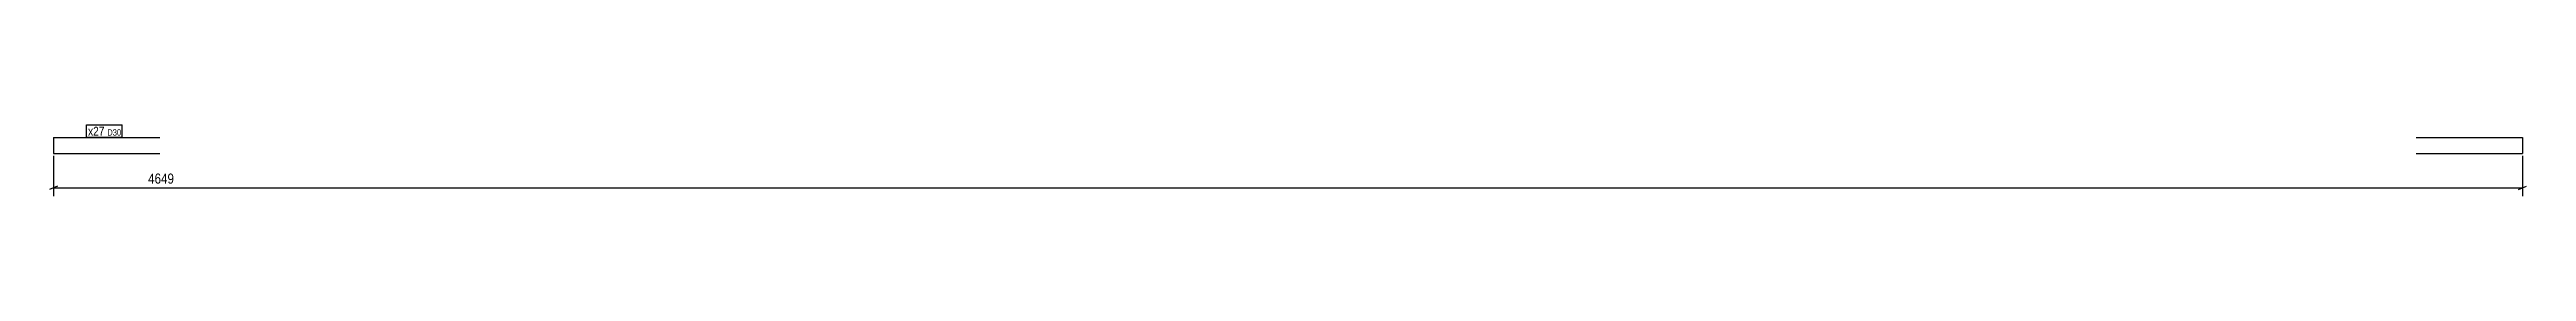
# Model space of a CAD drawing. Header units: millimetres. Extents: x 15 to 4679, y 15 to 150.
import ezdxf

# ---------------------------------------------------------------- set-up
doc = ezdxf.new("R2010")
doc.units = ezdxf.units.MM
for name, color, linetype in [('MÅLSÆTNING', 7, 'Continuous'), ('STÅL', 7, 'Continuous'), ('TEKST', 7, 'Continuous')]:
    doc.layers.add(name, color=color, linetype=linetype)
doc.styles.add('Arial Narrow', font='ARIALN.TTF', dxfattribs={"height": 0.2})

msp = doc.modelspace()

# ---------------------------------------------------------------- linework, layer by layer
at = {"layer": 'MÅLSÆTNING', "color": 7, "linetype": 'Continuous'}
for p, q in [((22.5, 91), (22.5, 15)), ((4671.3, 91), (4671.3, 15)), ((30, 34), (15, 28)), ((22.5, 31), (4671.3, 31)), ((4663.8, 28), (4678.8, 34))]:
    msp.add_line(p, q, dxfattribs=at)
at = {"layer": 'STÅL', "color": 2, "linetype": 'Continuous'}
for p, q in [((22.5, 126), (222.5, 126)), ((22.5, 126), (22.5, 103.5)), ((22.5, 103.5), (22.5, 96)), ((22.5, 96), (222.5, 96)), ((4471.3, 126), (4671.3, 126)), ((4471.3, 96), (4671.3, 96)), ((4671.3, 126), (4671.3, 124)), ((4671.3, 124), (4671.3, 96))]:
    msp.add_line(p, q, dxfattribs=at)

# ---------------------------------------------------------------- next in the draw order: wipeouts: each hides what was drawn before it
at = {"color": 0}
for points, layer in [([(4497.2, 34.8), (4497.2, 62.8), (196.6, 62.8), (196.6, 34.8)], 'MÅLSÆTNING'), ([(118.4, 129.5), (118.4, 147), (87.5, 147), (87.5, 129.5)], 'TEKST')]:
    msp.add_wipeout(points, dxfattribs=at).dxf.layer = layer

# ---------------------------------------------------------------- next in the draw order: texts
at = {"layer": 'MÅLSÆTNING', "color": 3, "style": 'Arial Narrow'}
msp.add_text('4649', height=19.09, dxfattribs=at).set_placement((200.6, 38.8))

# ---------------------------------------------------------------- next in the draw order: wipeouts: each hides what was drawn before it
at = {"color": 0}
msp.add_wipeout([(118.4, 129.5), (118.4, 147), (87.5, 147), (87.5, 129.5)], dxfattribs=at).dxf.layer = 'TEKST'

# ---------------------------------------------------------------- next in the draw order: linework, layer by layer
at = {"layer": 'TEKST', "color": 7, "linetype": 'Continuous'}
msp.add_line((84.5, 126.5), (84.5, 150), dxfattribs=at)

# ---------------------------------------------------------------- next in the draw order: wipeouts: each hides what was drawn before it
at = {"color": 0}
msp.add_wipeout([(148.8, 129.5), (148.8, 142), (123.7, 142), (123.7, 129.5)], dxfattribs=at).dxf.layer = 'TEKST'

# ---------------------------------------------------------------- next in the draw order: wipeouts: each hides what was drawn before it
msp.add_wipeout([(148.8, 129.5), (148.8, 142), (123.7, 142), (123.7, 129.5)], dxfattribs=at).dxf.layer = 'TEKST'

# ---------------------------------------------------------------- next in the draw order: linework, layer by layer
at = {"layer": 'TEKST', "color": 7, "linetype": 'Continuous'}
for p, q in [((84.5, 150), (151.8, 150)), ((151.8, 126.5), (151.8, 150)), ((84.5, 126.5), (151.8, 126.5))]:
    msp.add_line(p, q, dxfattribs=at)

# ---------------------------------------------------------------- next in the draw order: texts
at = {"layer": 'TEKST', "color": 3, "style": 'Arial Narrow'}
for s, height, p in [('x27', 16.7, (87.5, 129.5)), ('D30', 11.93, (123.7, 129.5))]:
    msp.add_text(s, height=height, dxfattribs=at).set_placement(p)

doc.saveas('drawing.dxf')
